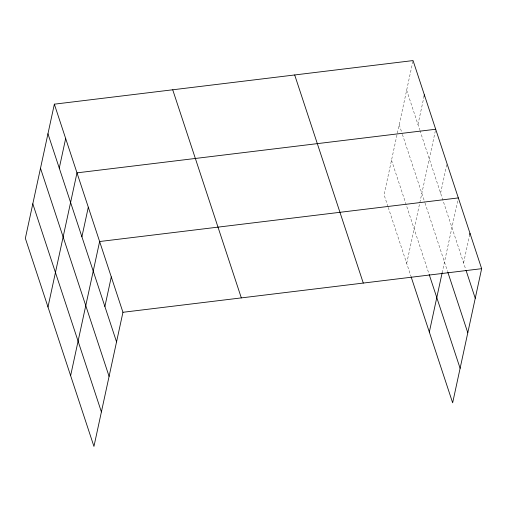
<?xml version="1.0" encoding="UTF-8"?>
<svg xmlns="http://www.w3.org/2000/svg" width="507" height="507" viewBox="0 0 507 507"><rect width="100%" height="100%" fill="white"/><g stroke="black" fill="none" stroke-linecap="round" stroke-linejoin="round"><path stroke-width="0.38" stroke-dasharray="2.54 1.9" d="M412.894 61.328L384.053 194.713L387.988 206.66M417.971 124.513L424.048 96.425M406.69 263.393L435.69 129.247M440.608 193.186L447.009 163.584M442.129 272.842L458.163 198.681M463.588 262.905L469.659 234.817M406.658 90.176L419.695 129.741M419.942 130.483L465.775 269.54M399.199 124.671L402.152 133.633M402.393 134.38L424.784 202.306M425.031 203.053L447.624 271.606M391.512 160.218L428.909 273.679M388.235 207.407L410.873 276.081"/><path stroke-width="0.76" d="M54.35 104.176L25.35 238.322L93.941 446.426L122.948 312.287L54.35 104.176L413.059 60.574L481.65 268.678L452.65 402.824L411.12 276.828M59.268 168.121L65.669 138.519M47.988 306.995L76.988 172.855L435.69 129.247M81.906 236.794L88.307 207.192M70.619 375.674L99.626 241.528L458.328 197.92M104.886 306.513L111.287 276.904M424.048 96.425L424.372 94.91M429.328 332.066L442.129 272.842M469.659 234.817L469.989 233.302M122.948 312.287L481.65 268.678M466.015 270.275L475.249 298.281M447.871 272.341L467.79 332.782M429.156 274.426L460.109 368.323M294.687 74.96L363.278 283.071M172.722 89.79L241.319 297.894M47.95 133.785L116.547 341.889M40.497 168.28L109.087 376.39M32.809 203.827L101.4 411.931"/></g></svg>
